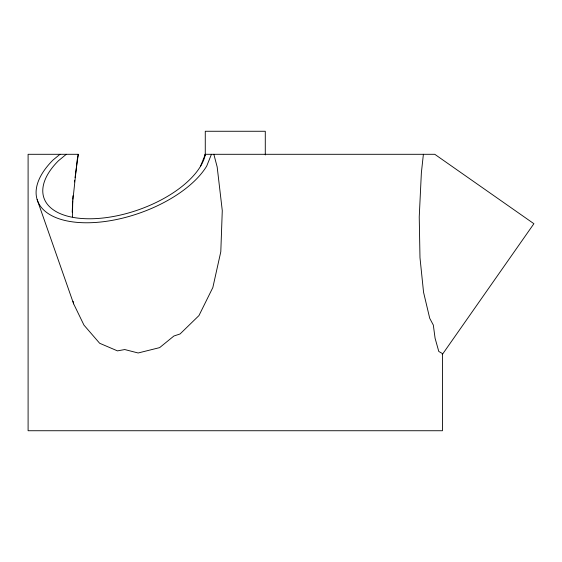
<?xml version="1.0" encoding="UTF-8"?>
<svg xmlns="http://www.w3.org/2000/svg" width="562" height="562" viewBox="0 0 562 562"><rect width="100%" height="100%" fill="white"/><g stroke="black" fill="none" stroke-linecap="round" stroke-linejoin="round"><path stroke-width="0.84" d="M72.421 216.911L72.744 201.435L77.191 160.037L78.294 154.297L28.1 154.297L28.1 430.738L442.456 430.738L442.456 353.568L438.782 351.447L435.086 338.247L433.323 325.068L429.726 318.303L423.558 292.282L419.983 257.698L419.238 216.918L421.374 172.717L423.39 154.297M72.21 212.239L72.709 200.971M72.786 199.236L72.941 195.773M204.905 155.836L204.997 154.297M74.451 181.933L74.69 180.205M75.048 177.62L78.28 154.297M442.456 353.568L442.252 354.594L533.9 223.711L434.77 154.297L205.334 154.297L200.472 166.38M211.445 154.297L206.697 166.092A92.147 45.775 -19.3 0 1 82.038 222.685A92.147 45.775 -19.3 0 1 53.095 159.973L59.994 154.297M66.302 154.297L58.49 160.725A85.178 42.312 -19.3 0 0 92.716 218.73A85.178 42.312 -19.3 0 0 204.856 156.608M37.148 199.594L73.643 303.845L83.97 325.124L99.65 343.263L117.472 350.878L124.75 349.55L138.147 352.985L159.643 347.625L173.918 335.999L180.065 333.969L198.955 315.584L212.843 287.526L220.803 251.72L222.278 210.595L217.171 166.956L213.848 154.297M73.074 301.309L73.643 303.845M265.285 154.964L265.285 131.262L205.27 131.262L205.27 155.843"/></g></svg>
